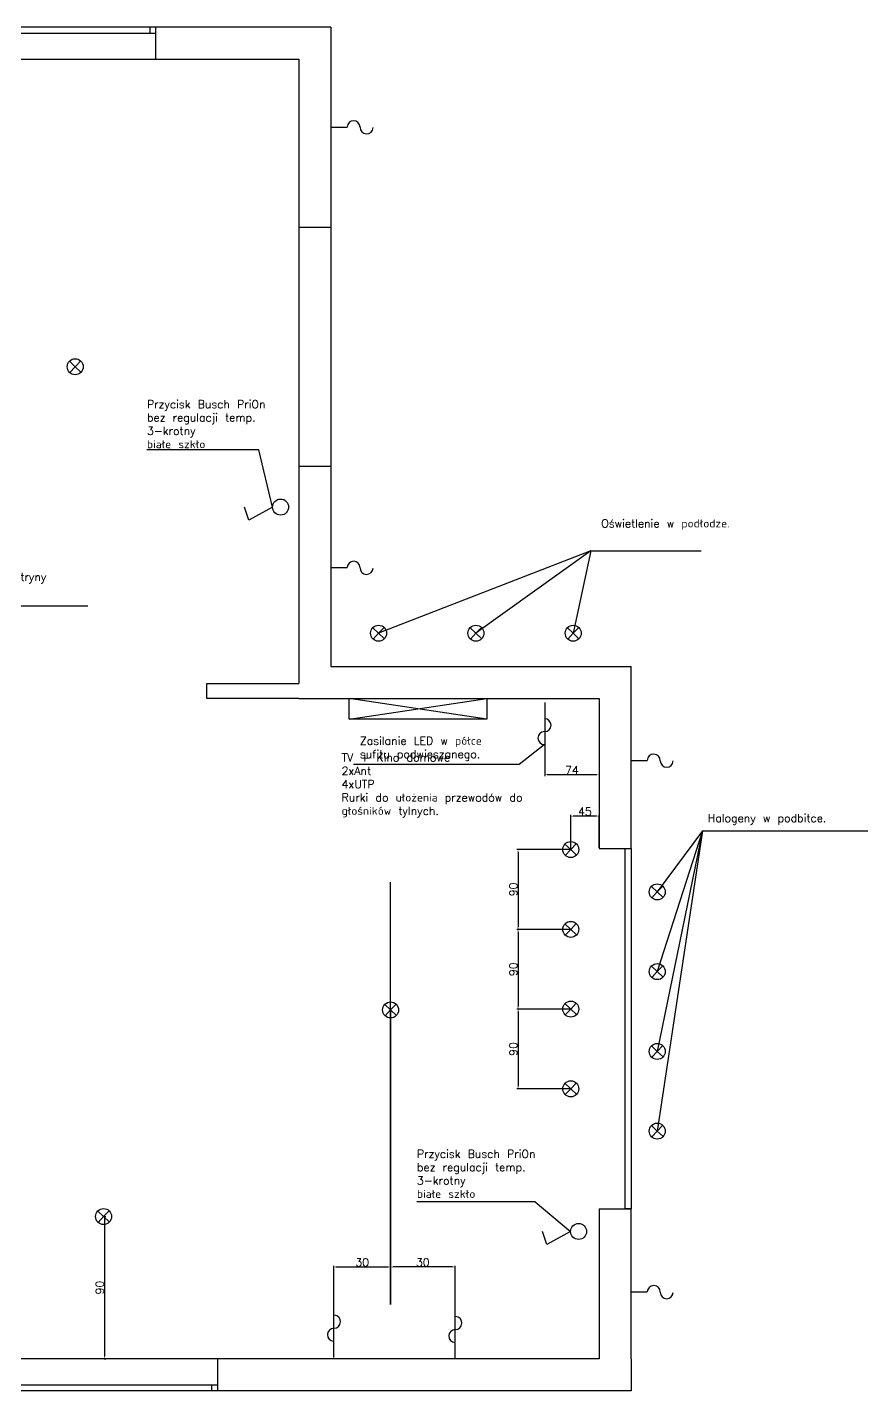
# Model space of a CAD drawing. Header units: millimetres. Extents: x -1884 to 615, y 1823 to 3489.
# Drawn here: x -225 to 615, y 2108 to 3471 of the extents above; entities that cross this region are included whole.
import ezdxf

# ---------------------------------------------------------------- set-up
doc = ezdxf.new("R2010")
doc.units = ezdxf.units.MM
for name, color, linetype in [('Opisy przyciskow', 84, 'Continuous'), ('Oświetlenie', 7, 'Continuous'), ('TV_Audio', 7, 'Continuous')]:
    doc.layers.add(name, color=color, linetype=linetype)
doc.styles.get("Standard").update_dxf_attribs({"font": 'txt.shx'})
doc.dimstyles.new('ISO-25', dxfattribs={"dimtxt": 2.5, "dimasz": 2.5, "dimexe": 1.25, "dimexo": 0.625, "dimtad": 1, "dimtxsty": 'Standard', "dimcen": 2.5, "dimadec": 0, "dimazin": 0, "dimtfac": 1, "dimtmove": 0, "dimatfit": 3, "dimfxl": 1, "dimarcsym": 0})

# ---------------------------------------------------------------- blocks, each defined once
blk = doc.blocks.new('*D25')
at = {"layer": 'Oświetlenie', "color": 0, "lineweight": -2}
for p, q in [((-147.9, 2281.8), (-146.4, 2281.8)), ((-147.7, 2279.3), (-147.7, 2142.2)), ((-147.9, 2139.7), (-146.4, 2139.7))]:
    blk.add_line(p, q, dxfattribs=at)
at = {"layer": 'Oświetlenie', "color": 0}
for points in [[(-148.1, 2279.3), (-147.2, 2279.3), (-147.7, 2281.8)], [(-148.1, 2142.2), (-147.2, 2142.2), (-147.7, 2139.7)]]:
    blk.add_solid(points, dxfattribs=at)
at = {"layer": 'Oświetlenie', "color": 0, "insert": (-152.3, 2210.8), "char_height": 8, "attachment_point": 5, "rotation": 90}
blk.add_mtext('90', dxfattribs=at)
blk = doc.blocks.new('*D26')
at = {"layer": 'Oświetlenie', "color": 0, "lineweight": -2}
for p, q in [((81.5, 2157.9), (81.5, 2232.6)), ((84, 2231.4), (135.9, 2231.4)), ((138.4, 2194.7), (138.4, 2232.6))]:
    blk.add_line(p, q, dxfattribs=at)
at = {"layer": 'Oświetlenie', "color": 0}
for points in [[(84, 2231.8), (84, 2231), (81.5, 2231.4)], [(135.9, 2231.8), (135.9, 2231), (138.4, 2231.4)]]:
    blk.add_solid(points, dxfattribs=at)
at = {"layer": 'Oświetlenie', "color": 0, "insert": (110, 2236), "char_height": 8, "attachment_point": 5}
blk.add_mtext('30', dxfattribs=at)
blk = doc.blocks.new('*D27')
at = {"layer": 'Oświetlenie', "color": 0, "lineweight": -2}
for p, q in [((138.4, 2195.3), (138.4, 2232.6)), ((200.3, 2231.4), (140.9, 2231.4)), ((202.8, 2156.5), (202.8, 2232.6))]:
    blk.add_line(p, q, dxfattribs=at)
at = {"layer": 'Oświetlenie', "color": 0}
for points in [[(140.9, 2231.8), (140.9, 2231), (138.4, 2231.4)], [(200.3, 2231.8), (200.3, 2231), (202.8, 2231.4)]]:
    blk.add_solid(points, dxfattribs=at)
at = {"layer": 'Oświetlenie', "color": 0, "insert": (170.6, 2236), "char_height": 8, "attachment_point": 5}
blk.add_mtext('30', dxfattribs=at)
blk = doc.blocks.new('*D28')
at = {"layer": 'Oświetlenie', "color": 0, "lineweight": -2}
for p, q in [((317.9, 2648.6), (264.5, 2648.6)), ((265.8, 2646.1), (265.8, 2571.4)), ((317.9, 2568.9), (264.5, 2568.9))]:
    blk.add_line(p, q, dxfattribs=at)
at = {"layer": 'Oświetlenie', "color": 0}
for points in [[(265.3, 2646.1), (266.2, 2646.1), (265.8, 2648.6)], [(265.3, 2571.4), (266.2, 2571.4), (265.8, 2568.9)]]:
    blk.add_solid(points, dxfattribs=at)
at = {"layer": 'Oświetlenie', "color": 0, "insert": (261.1, 2608.8), "char_height": 8, "attachment_point": 5, "rotation": 90}
blk.add_mtext('90', dxfattribs=at)
blk = doc.blocks.new('*D29')
at = {"layer": 'Oświetlenie', "color": 0, "lineweight": -2}
for p, q in [((317.9, 2568.9), (264.5, 2568.9)), ((265.8, 2566.4), (265.8, 2491.7)), ((317.9, 2489.2), (264.5, 2489.2))]:
    blk.add_line(p, q, dxfattribs=at)
at = {"layer": 'Oświetlenie', "color": 0}
for points in [[(265.3, 2566.4), (266.2, 2566.4), (265.8, 2568.9)], [(265.3, 2491.7), (266.2, 2491.7), (265.8, 2489.2)]]:
    blk.add_solid(points, dxfattribs=at)
at = {"layer": 'Oświetlenie', "color": 0, "insert": (261.1, 2529.1), "char_height": 8, "attachment_point": 5, "rotation": 90}
blk.add_mtext('90', dxfattribs=at)
blk = doc.blocks.new('*D30')
at = {"layer": 'Oświetlenie', "color": 0, "lineweight": -2}
for p, q in [((317.9, 2489.2), (264.5, 2489.2)), ((265.8, 2486.7), (265.8, 2412)), ((317.9, 2409.5), (264.5, 2409.5))]:
    blk.add_line(p, q, dxfattribs=at)
at = {"layer": 'Oświetlenie', "color": 0}
for points in [[(265.3, 2486.7), (266.2, 2486.7), (265.8, 2489.2)], [(265.3, 2412), (266.2, 2412), (265.8, 2409.5)]]:
    blk.add_solid(points, dxfattribs=at)
at = {"layer": 'Oświetlenie', "color": 0, "insert": (261.1, 2449.3), "char_height": 8, "attachment_point": 5, "rotation": 90}
blk.add_mtext('90', dxfattribs=at)
blk = doc.blocks.new('*D31')
at = {"layer": 'Oświetlenie', "color": 0, "lineweight": -2}
for p, q in [((318.5, 2649.3), (318.5, 2683.4)), ((344.3, 2682.1), (321, 2682.1)), ((346.8, 2650.3), (346.8, 2683.4))]:
    blk.add_line(p, q, dxfattribs=at)
at = {"layer": 'Oświetlenie', "color": 0}
for points in [[(321, 2682.5), (321, 2681.7), (318.5, 2682.1)], [(344.3, 2682.5), (344.3, 2681.7), (346.8, 2682.1)]]:
    blk.add_solid(points, dxfattribs=at)
at = {"layer": 'Oświetlenie', "color": 0, "insert": (332.6, 2686.7), "char_height": 8, "attachment_point": 5}
blk.add_mtext('45', dxfattribs=at)
blk = doc.blocks.new('*D32')
at = {"layer": 'Oświetlenie', "color": 0, "lineweight": -2}
for p, q in [((292.5, 2795), (292.5, 2722.1)), ((346.8, 2799.1), (346.8, 2722.1)), ((344.3, 2723.4), (295, 2723.4))]:
    blk.add_line(p, q, dxfattribs=at)
at = {"layer": 'Oświetlenie', "color": 0}
for points in [[(295, 2723.8), (295, 2723), (292.5, 2723.4)], [(344.3, 2723.8), (344.3, 2723), (346.8, 2723.4)]]:
    blk.add_solid(points, dxfattribs=at)
at = {"layer": 'Oświetlenie', "color": 0, "insert": (319.6, 2728), "char_height": 8, "attachment_point": 5}
blk.add_mtext('74', dxfattribs=at)

msp = doc.modelspace()

# ---------------------------------------------------------------- linework, layer by layer
for p, q in [((78.77, 3470.691), (-408.23, 3470.691)), ((-280.23, 3464.691), (-96.23, 3464.691)), ((-96.23, 3470.691), (-102.23, 3470.691)), ((-102.23, 3470.691), (-102.23, 3464.691)), ((-96.23, 3438.691), (-96.23, 3470.691)), ((78.77, 3470.691), (78.77, 2831.691)), ((-408.23, 3438.691), (46.77, 3438.691)), ((46.77, 3438.691), (46.77, 2814.691)), ((46.77, 3438.691), (46.77, 3438.691)), ((46.77, 3438.691), (46.77, 3118.691)), ((46.77, 3438.691), (46.77, 3438.691)), ((78.77, 3270.691), (46.77, 3270.691)), ((78.77, 3031.691), (46.77, 3031.691)), ((78.77, 2831.691), (378.77, 2831.691)), ((378.77, 2649.691), (378.77, 2831.691)), ((-45.23, 2799.691), (-45.23, 2814.691)), ((-45.23, 2814.691), (46.77, 2814.691)), ((46.77, 2799.691), (-45.23, 2799.691)), ((46.77, 2799.691), (346.77, 2799.691)), ((346.77, 2799.691), (346.77, 2649.691)), ((346.77, 2649.691), (378.77, 2649.691)), ((372.77, 2289.691), (372.77, 2649.691)), ((378.77, 2649.691), (378.77, 2289.691)), ((346.77, 2289.691), (378.77, 2289.691)), ((346.77, 2289.691), (346.77, 2139.691)), ((378.77, 2289.691), (372.77, 2289.691)), ((378.77, 2139.691), (378.77, 2289.691)), ((346.77, 2139.691), (-408.23, 2139.691)), ((-34.23, 2107.691), (-34.23, 2139.691)), ((378.77, 2139.691), (378.77, 2107.691)), ((-274.23, 2113.691), (-34.23, 2113.691)), ((-40.23, 2107.691), (-40.23, 2113.691)), ((378.77, 2107.691), (-454.23, 2107.691)), ((-34.23, 2107.691), (-40.23, 2107.691))]:
    msp.add_line(p, q)
at = {"layer": 'Opisy przyciskow'}
for p, q in [((6.521, 3048.296), (-105.138, 3048.296)), ((20.417, 2991.087), (6.521, 3048.296)), ((282.866, 2296.36), (164.732, 2296.36)), ((282.866, 2296.36), (318.342, 2266.88))]:
    msp.add_line(p, q, dxfattribs=at)
at = {"layer": 'Oświetlenie'}
for p, q in [((78.77, 3370.94), (94.931, 3370.94)), ((-182.699, 3136.874), (-176.893, 3131.374)), ((-171.393, 3137.18), (-176.893, 3131.374)), ((-182.393, 3125.569), (-176.893, 3131.374)), ((-176.893, 3131.374), (-176.893, 3131.374)), ((-176.893, 3131.374), (-176.893, 3131.374)), ((-176.893, 3131.374), (-176.893, 3131.374)), ((-176.893, 3131.374), (-176.893, 3131.374)), ((-176.893, 3131.374), (-176.893, 3131.374)), ((-171.088, 3125.875), (-176.893, 3131.374)), ((-3.276, 2978.035), (-7.592, 2990.979)), ((20.417, 2991.087), (-3.276, 2978.035)), ((338.446, 2947.353), (126.405, 2864.947)), ((338.446, 2947.353), (223.658, 2864.947)), ((338.446, 2947.353), (320.91, 2864.947)), ((338.446, 2947.353), (448.838, 2947.353)), ((78.77, 2930.61), (94.931, 2930.61)), ((-325.046, 2892.342), (-164.306, 2892.342)), ((120.599, 2870.447), (126.405, 2864.947)), ((120.905, 2859.141), (126.405, 2864.947)), ((131.905, 2870.752), (126.405, 2864.947)), ((126.405, 2864.947), (126.405, 2864.947)), ((126.405, 2864.947), (126.405, 2864.947)), ((126.405, 2864.947), (126.405, 2864.947)), ((126.405, 2864.947), (126.405, 2864.947)), ((126.405, 2864.947), (126.405, 2864.947)), ((132.21, 2859.447), (126.405, 2864.947)), ((217.852, 2870.447), (223.658, 2864.947)), ((218.158, 2859.141), (223.658, 2864.947)), ((229.157, 2870.752), (223.658, 2864.947)), ((223.658, 2864.947), (223.658, 2864.947)), ((223.658, 2864.947), (223.658, 2864.947)), ((223.658, 2864.947), (223.658, 2864.947)), ((223.658, 2864.947), (223.658, 2864.947)), ((223.658, 2864.947), (223.658, 2864.947)), ((229.463, 2859.447), (223.658, 2864.947)), ((315.105, 2870.447), (320.91, 2864.947)), ((315.41, 2859.141), (320.91, 2864.947)), ((326.41, 2870.752), (320.91, 2864.947)), ((320.91, 2864.947), (320.91, 2864.947)), ((320.91, 2864.947), (320.91, 2864.947)), ((320.91, 2864.947), (320.91, 2864.947)), ((320.91, 2864.947), (320.91, 2864.947)), ((320.91, 2864.947), (320.91, 2864.947)), ((326.716, 2859.447), (320.91, 2864.947)), ((292.487, 2795.667), (292.487, 2779.506)), ((267.071, 2734.067), (291.991, 2753.599)), ((101.379, 2734.067), (267.071, 2734.067)), ((378.77, 2737.745), (394.931, 2737.745)), ((450.199, 2667.47), (404.956, 2606.347)), ((450.199, 2667.47), (404.956, 2526.631)), ((450.199, 2667.47), (404.956, 2446.916)), ((450.199, 2667.47), (404.956, 2367.2)), ((450.199, 2667.47), (615.322, 2667.47)), ((312.715, 2654.136), (318.52, 2648.636)), ((313.02, 2642.83), (318.52, 2648.636)), ((324.02, 2654.441), (318.52, 2648.636)), ((318.52, 2648.636), (318.52, 2648.636)), ((318.52, 2648.636), (318.52, 2648.636)), ((318.52, 2648.636), (318.52, 2648.636)), ((318.52, 2648.636), (318.52, 2648.636)), ((318.52, 2648.636), (318.52, 2648.636)), ((324.326, 2643.136), (318.52, 2648.636)), ((138.422, 2194.054), (138.422, 2615.925)), ((399.15, 2611.847), (404.956, 2606.347)), ((399.456, 2600.541), (404.956, 2606.347)), ((410.456, 2612.153), (404.956, 2606.347)), ((410.762, 2600.847), (404.956, 2606.347)), ((312.715, 2574.42), (318.52, 2568.92)), ((313.02, 2563.114), (318.52, 2568.92)), ((324.02, 2574.726), (318.52, 2568.92)), ((318.52, 2568.92), (318.52, 2568.92)), ((318.52, 2568.92), (318.52, 2568.92)), ((318.52, 2568.92), (318.52, 2568.92)), ((318.52, 2568.92), (318.52, 2568.92)), ((318.52, 2568.92), (318.52, 2568.92)), ((324.326, 2563.42), (318.52, 2568.92)), ((399.15, 2532.131), (404.956, 2526.631)), ((399.456, 2520.826), (404.956, 2526.631)), ((410.456, 2532.437), (404.956, 2526.631)), ((410.762, 2521.131), (404.956, 2526.631)), ((312.715, 2494.704), (318.52, 2489.205)), ((324.02, 2495.01), (318.52, 2489.205)), ((132.616, 2493.809), (138.422, 2488.309)), ((132.922, 2482.503), (138.422, 2488.309)), ((143.922, 2494.114), (138.422, 2488.309)), ((138.422, 2488.309), (138.422, 2488.309)), ((138.422, 2488.309), (138.422, 2488.309)), ((138.422, 2488.309), (138.422, 2488.309)), ((138.422, 2488.309), (138.422, 2488.309)), ((138.422, 2488.309), (138.422, 2488.309)), ((144.227, 2482.809), (138.422, 2488.309)), ((138.422, 2488.309), (138.422, 2194.054)), ((313.02, 2483.399), (318.52, 2489.205)), ((318.52, 2489.205), (318.52, 2489.205)), ((318.52, 2489.205), (318.52, 2489.205)), ((318.52, 2489.205), (318.52, 2489.205)), ((318.52, 2489.205), (318.52, 2489.205)), ((318.52, 2489.205), (318.52, 2489.205)), ((324.326, 2483.705), (318.52, 2489.205)), ((399.15, 2452.416), (404.956, 2446.916)), ((399.456, 2441.11), (404.956, 2446.916)), ((410.456, 2452.722), (404.956, 2446.916)), ((410.762, 2441.416), (404.956, 2446.916)), ((312.715, 2414.989), (318.52, 2409.489)), ((324.02, 2415.295), (318.52, 2409.489)), ((313.02, 2403.683), (318.52, 2409.489)), ((318.52, 2409.489), (318.52, 2409.489)), ((318.52, 2409.489), (318.52, 2409.489)), ((318.52, 2409.489), (318.52, 2409.489)), ((318.52, 2409.489), (318.52, 2409.489)), ((318.52, 2409.489), (318.52, 2409.489)), ((324.326, 2403.989), (318.52, 2409.489)), ((399.15, 2372.7), (404.956, 2367.2)), ((410.456, 2373.006), (404.956, 2367.2)), ((399.456, 2361.395), (404.956, 2367.2)), ((410.762, 2361.7), (404.956, 2367.2)), ((-154.321, 2287.334), (-148.515, 2281.834)), ((-154.015, 2276.028), (-148.515, 2281.834)), ((-143.015, 2287.64), (-148.515, 2281.834)), ((-148.515, 2281.834), (-148.515, 2281.834)), ((-148.515, 2281.834), (-148.515, 2281.834)), ((-148.515, 2281.834), (-148.515, 2281.834)), ((-148.515, 2281.834), (-148.515, 2281.834)), ((-148.515, 2281.834), (-148.515, 2281.834)), ((-142.709, 2276.334), (-148.515, 2281.834)), ((294.648, 2253.828), (290.333, 2266.772)), ((318.342, 2266.88), (294.648, 2253.828)), ((378.77, 2206.462), (394.931, 2206.462)), ((81.531, 2141.067), (81.531, 2157.228)), ((202.797, 2139.691), (202.797, 2155.852))]:
    msp.add_line(p, q, dxfattribs=at)
for centre in [(-176.893, 3131.374), (28.415, 2991.087), (126.405, 2864.947), (223.658, 2864.947), (320.91, 2864.947), (318.52, 2648.636), (404.956, 2606.347), (318.52, 2568.92), (404.956, 2526.631), (138.422, 2488.309), (318.52, 2489.205), (404.956, 2446.916), (318.52, 2409.489), (404.956, 2367.2), (-148.515, 2281.834), (326.339, 2266.88)]:
    msp.add_circle(centre, 7.997, dxfattribs=at)
for centre, start, end in [((101.407, 3370.773), 359.285455, 178.518681), ((114.362, 3370.611), 179.285455, 358.518681), ((101.407, 2930.442), 359.285455, 178.518681), ((114.362, 2930.281), 179.285455, 358.518681), ((292.32, 2773.03), 269.285455, 88.518681), ((292.158, 2760.075), 89.285455, 268.518681), ((401.407, 2737.578), 359.285455, 178.518681), ((414.362, 2737.416), 179.285455, 358.518681), ((401.407, 2206.295), 359.285455, 178.518681), ((414.362, 2206.133), 179.285455, 358.518681), ((81.86, 2176.659), 269.285455, 88.518681), ((203.126, 2175.284), 269.285455, 88.518681), ((81.699, 2163.704), 89.285455, 268.518681), ((202.964, 2162.328), 89.285455, 268.518681)]:
    msp.add_arc(centre, 6.478, start, end, dxfattribs=at)
at = {"layer": 'TV_Audio'}
for p, q in [((97.069, 2779.126), (234.471, 2799.691)), ((234.471, 2779.126), (97.069, 2799.691)), ((234.471, 2799.691), (234.471, 2779.126))]:
    msp.add_line(p, q, dxfattribs=at)
msp.add_lwpolyline([(97.069, 2799.691), (234.471, 2799.691), (234.471, 2779.126), (97.069, 2779.126)], close=True, dxfattribs=at)

# ---------------------------------------------------------------- texts
at = {"layer": 'Opisy przyciskow', "char_height": 8, "attachment_point": 1}
for insert in [(-105.138, 3097.881), (164.732, 2348.443)]:
    msp.add_mtext('Przycisk Busch PriOn\\Pbez regulacji temp.\\P3-krotny\\Pbiałe szkło', dxfattribs=dict(at, insert=insert))
at = {"layer": 'Oświetlenie', "char_height": 8, "width": 151.55687, "attachment_point": 1}
for s, insert in [('Oświetlenie w podłodze.', (348.933, 2978.682)), ('Podświetlenie witryny h=160cm', (-320.107, 2925.174)), ('Zasilanie LED w półce sufitu podwieszanego.', (107.722, 2761.426)), ('Halogeny w podbitce.', (455.421, 2684.146))]:
    msp.add_mtext(s, dxfattribs=dict(at, insert=insert))
at = {"layer": 'TV_Audio', "insert": (89.428, 2744.707), "char_height": 8, "width": 208.11673, "attachment_point": 1}
msp.add_mtext('TV + Kino domowe\\P2xAnt\\P4xUTP\\PRurki do ułożenia przewodów do głośników tylnych.', dxfattribs=at)

# ---------------------------------------------------------------- dimensions: what is measured, and where the dimension line sits
at = {"layer": 'Oświetlenie'}
for base, p1, p2, text, picture, middle in [((292.487, 2723.369), (346.77, 2799.691), (292.487, 2795.667), '74', '*D32', (319.629, 2727.994)), ((318.52, 2682.119), (346.77, 2649.691), (318.52, 2648.636), '45', '*D31', (332.645, 2686.744)), ((138.422, 2231.369), (81.531, 2157.228), (138.422, 2194.054), '30', '*D26', (109.976, 2235.994)), ((138.422, 2231.369), (202.797, 2155.852), (138.422, 2194.679), '30', '*D27', (170.609, 2235.994))]:
    dim = msp.add_linear_dim(base=base, p1=p1, p2=p2, text=text, dimstyle='ISO-25', override={"dimtxt": 8}, dxfattribs=at)
    dim.commit()
    dim.dimension.update_dxf_attribs({"geometry": picture, "text_midpoint": middle})
for base, p1, p2, picture, middle in [((265.755, 2568.92), (318.52, 2648.636), (318.52, 2568.92), '*D28', (261.13, 2608.778)), ((265.755, 2489.205), (318.52, 2568.92), (318.52, 2489.205), '*D29', (261.13, 2529.062)), ((265.755, 2409.489), (318.52, 2489.205), (318.52, 2409.489), '*D30', (261.13, 2449.347)), ((-147.657, 2139.691), (-148.515, 2281.834), (-148.515, 2139.691), '*D25', (-152.282, 2210.763))]:
    dim = msp.add_linear_dim(base=base, p1=p1, p2=p2, angle=90, text='90', dimstyle='ISO-25', override={"dimtxt": 8}, dxfattribs=at)
    dim.commit()
    dim.dimension.update_dxf_attribs({"geometry": picture, "text_midpoint": middle})

doc.saveas('drawing.dxf')
